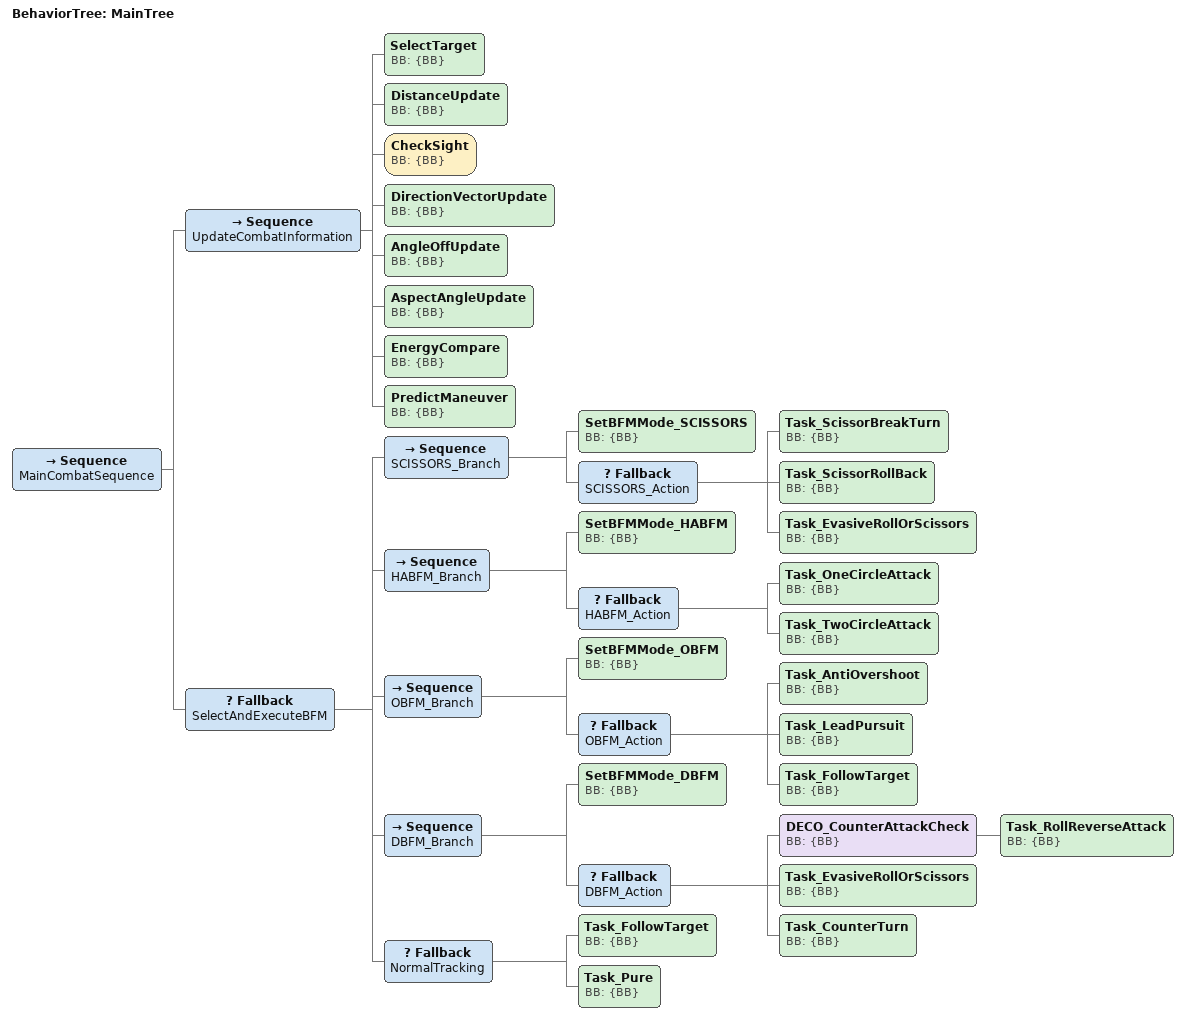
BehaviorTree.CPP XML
<?xml version="1.0" encoding="UTF-8"?>

<root main_tree_to_execute="MainTree">

    <BehaviorTree ID="MainTree">

        <Sequence name="MainCombatSequence">

            <!-- 1. 전투 정보 업데이트                     -->
            <Sequence name="UpdateCombatInformation">

                <SelectTarget BB="{BB}"/>
                <DistanceUpdate BB="{BB}"/>
                <CheckSight BB="{BB}"/>

                <!-- 반드시 먼저 방향 벡터를 갱신 -->
                <DirectionVectorUpdate BB="{BB}"/>

                <!-- 위에서 계산한 방향 벡터에 의존 -->
                <AngleOffUpdate BB="{BB}"/>
                <AspectAngleUpdate BB="{BB}"/>

                <EnergyCompare BB="{BB}"/>
                <PredictManeuver BB="{BB}"/>

            </Sequence>

            <!-- 2. BFM 모드 선택 및 행동 실행             -->
            <!-- 좁고 긴급한 조건부터 넓은 조건 순서       -->
            <Fallback name="SelectAndExecuteBFM">

                <!-- SCISSORS: 에너지 열세 및 근접 상황 -->
                <Sequence name="SCISSORS_Branch">
                    <SetBFMMode_SCISSORS BB="{BB}"/>

                    <Fallback name="SCISSORS_Action">
                        <Task_ScissorBreakTurn BB="{BB}"/>
                        <Task_ScissorRollBack BB="{BB}"/>
                        <Task_EvasiveRollOrScissors BB="{BB}"/>
                    </Fallback>
                </Sequence>

                <!-- HABFM: 헤드온 상황 -->
                <Sequence name="HABFM_Branch">
                    <SetBFMMode_HABFM BB="{BB}"/>

                    <Fallback name="HABFM_Action">
                        <Task_OneCircleAttack BB="{BB}"/>
                        <Task_TwoCircleAttack BB="{BB}"/>
                    </Fallback>
                </Sequence>

                <!-- OBFM: 공격 우위 상황 -->
                <Sequence name="OBFM_Branch">
                    <SetBFMMode_OBFM BB="{BB}"/>

                    <Fallback name="OBFM_Action">
                        <Task_AntiOvershoot BB="{BB}"/>
                        <Task_LeadPursuit BB="{BB}"/>
                        <Task_FollowTarget BB="{BB}"/>
                    </Fallback>
                </Sequence>

                <!-- DBFM: 일반 방어 상황, 가장 넓은 조건 -->
                <Sequence name="DBFM_Branch">
                    <SetBFMMode_DBFM BB="{BB}"/>

                    <Fallback name="DBFM_Action">

                        <DECO_CounterAttackCheck BB="{BB}">
                            <Task_RollReverseAttack BB="{BB}"/>
                        </DECO_CounterAttackCheck>

                        <Task_EvasiveRollOrScissors BB="{BB}"/>
                        <Task_CounterTurn BB="{BB}"/>

                    </Fallback>
                </Sequence>

                <!-- AlwaysSuccess 대신 실제 기본 행동 -->
                <!-- Normal tracking: FollowTarget is the primary tracking behavior, Task_Pure is the final fallback. -->
                <Fallback name="NormalTracking">
                    <Task_FollowTarget BB="{BB}"/>
                    <Task_Pure BB="{BB}"/>
                </Fallback>

            </Fallback>

        </Sequence>

    </BehaviorTree>

</root>
